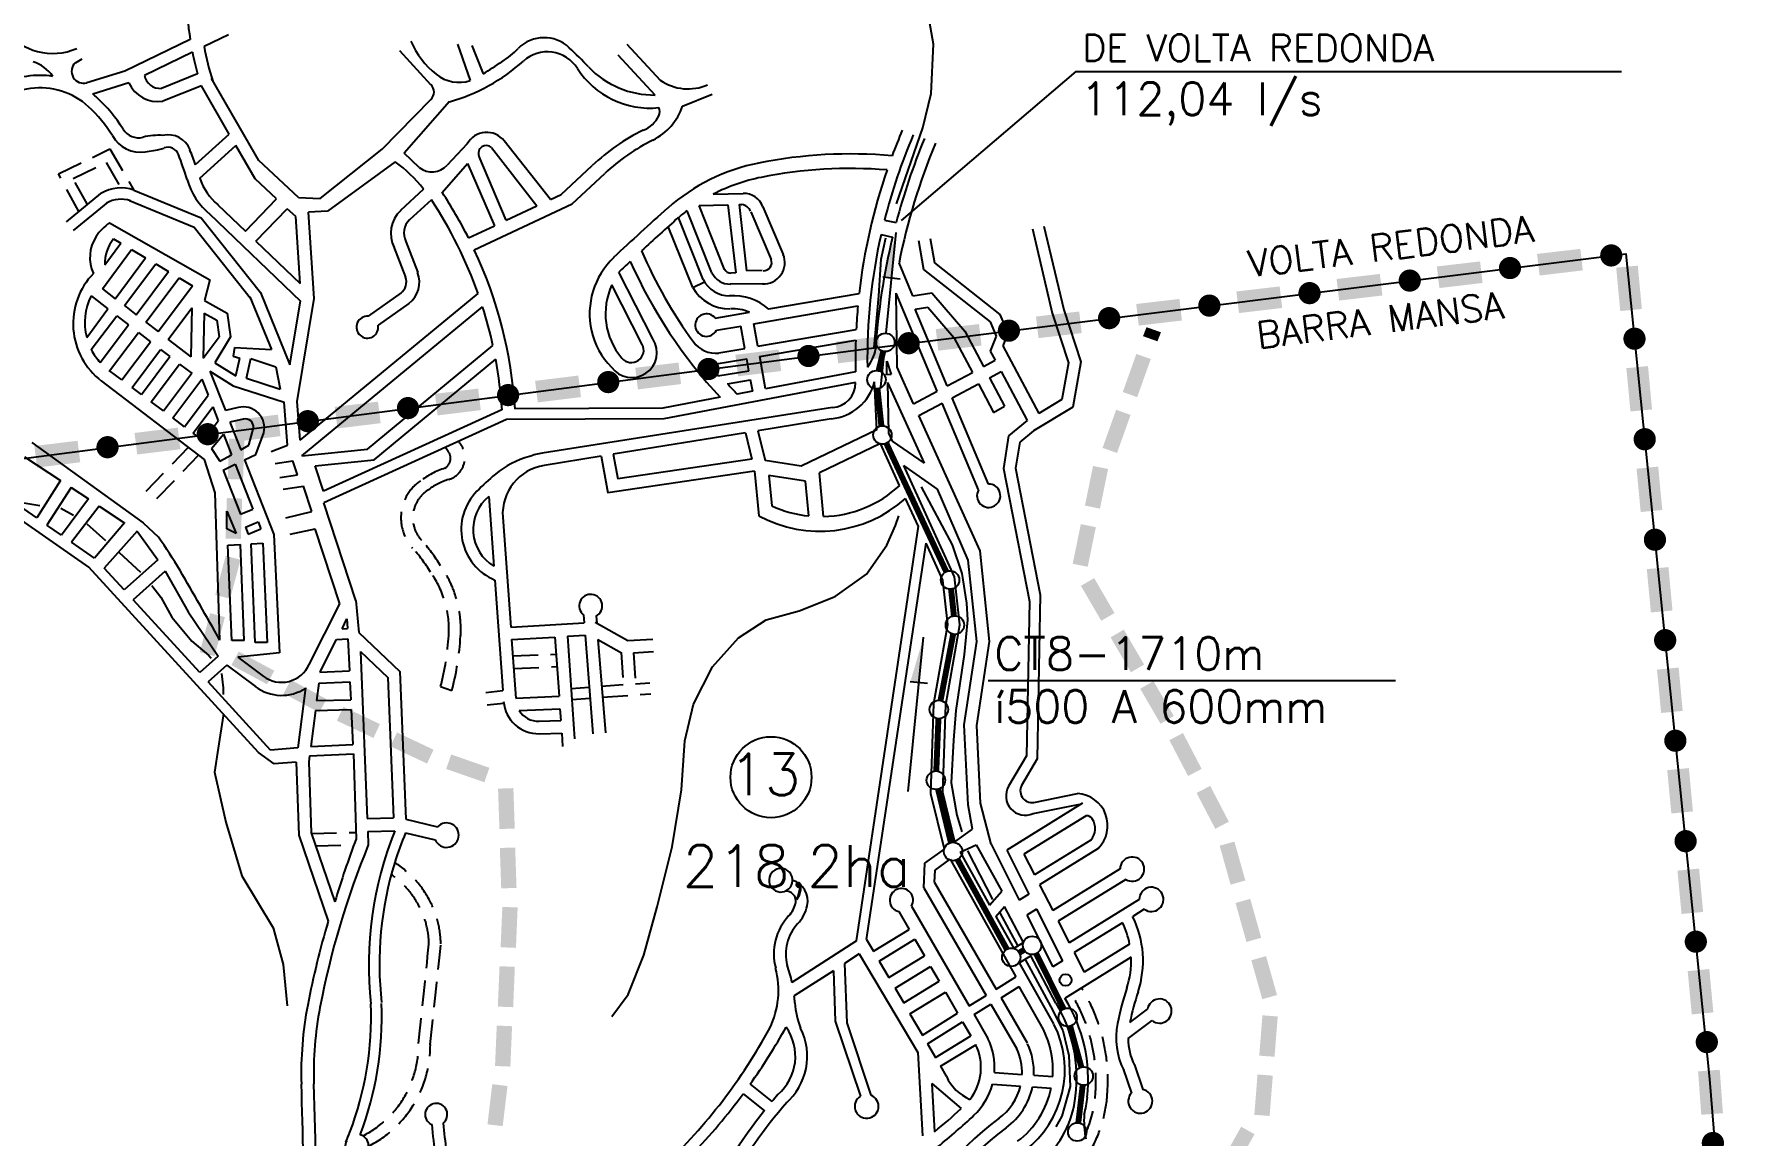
# Model space of a CAD drawing. Extents: x 578289 to 593263, y 7501070 to 7511782.
# Drawn here: x 589585 to 592453, y 7506081 to 7507936 of the extents above; entities that cross this region are included whole.
import ezdxf
from ezdxf.enums import TextEntityAlignment as Align

# ---------------------------------------------------------------- set-up
doc = ezdxf.new("R2010")
doc.units = 0
doc.header["$LTSCALE"] = 170
doc.header["$MEASUREMENT"] = 0
doc.linetypes.add('HIDDEN', pattern=[0.375, 0.25, -0.125])
for name, color, linetype in [('ESTACAO', 5, 'CONTINUOUS'), ('LIMITE', 5, 'CONTINUOUS'), ('LIMITE-BACIA', 3, 'CONTINUOUS'), ('LIMITE-PROJETO', 1, 'CONTINUOUS'), ('PROJECAO', 7, 'HIDDEN'), ('RIO', 4, 'CONTINUOUS'), ('RUA', 7, 'CONTINUOUS'), ('TEXTO', 5, 'CONTINUOUS'), ('TEXTO2', 5, 'CONTINUOUS')]:
    doc.layers.add(name, color=color, linetype=linetype)
doc.styles.get("Standard").update_dxf_attribs({"font": 'ROMANSBR.SHX'})

# ---------------------------------------------------------------- blocks, each defined once
blk = doc.blocks.new('C')
at = {"layer": 'LIMITE-BACIA'}
blk.add_solid([(-33.9, -12.9), (-34, 12.9), (34.2, -12.6), (34, 13.2)], dxfattribs=at)
blk = doc.blocks.new('1')
at = {"layer": 'LIMITE'}
blk.add_lwpolyline([(589277.8, 7507184), (590985.7, 7507406.2), (592264.3, 7507565.9), (592405.5, 7506176.8), (592416.6, 7506039.3)], dxfattribs=at)
blk = doc.blocks.new('R')
at = {"layer": 'LIMITE-PROJETO', "const_width": 18.7}
blk.add_lwpolyline([(-75.2, 0.3, 1), (-93.9, 0.4, 1)], format="xyb", close=True, dxfattribs=at)
at = {"layer": 'LIMITE-PROJETO'}
blk.add_solid([(36.9, 17.7), (36.6, -18.8), (-36.4, 18.3), (-36.6, -18.3)], dxfattribs=at)

msp = doc.modelspace()

# ---------------------------------------------------------------- linework, layer by layer
at = {"layer": 'ESTACAO'}
for p, q in [((591019.4, 7507432.3), (591036.4, 7507601.9)), ((591042.8, 7507523.5), (591014, 7507526.5)), ((591010.4, 7507342), (591016.3, 7507401.4)), ((591056.4, 7506661.1), (591082.4, 7506921)), ((591088.9, 7506842.6), (591060, 7506845.6))]:
    msp.add_line(p, q, dxfattribs=at)
at = {"layer": 'ESTACAO', "const_width": 10}
for points in [[(591014.4, 7507401.7), (591006.6, 7507369.1)], [(591004.7, 7507338.5), (591011.3, 7507276.5)], [(591019.6, 7507246.9), (591120.4, 7507031.1)], [(591128.6, 7507001.5), (591133.4, 7506956.5)], [(591132.1, 7506925.7), (591110.9, 7506814.3)], [(591107.3, 7506783.5), (591103.7, 7506695.5)], [(591106.7, 7506664.9), (591128.3, 7506575.1)], [(591139.5, 7506546.4), (591222.5, 7506395.6)], [(591243.5, 7506389.7), (591251.5, 7506394.3)], [(591271.9, 7506388.1), (591318.1, 7506294.9)], [(591329.1, 7506266), (591347.9, 7506197)], [(591350.2, 7506166.6), (591342.8, 7506103.4)]]:
    msp.add_lwpolyline(points, dxfattribs=at)
at = {"layer": 'ESTACAO'}
for centre in [(591018.1, 7507416.8), (591003, 7507354), (591013, 7507261), (591127, 7507017), (591135, 7506941), (591108, 7506799), (591103, 7506680), (591132, 7506560), (591265, 7506402), (591230, 7506382), (591325, 7506281), (591352, 7506182), (591341, 7506088)]:
    msp.add_circle(centre, 15.5, dxfattribs=at)
for points in [[(591014, 7507526.5), (591028.4, 7507525), (591036.4, 7507601.9)], [(591060, 7506845.6), (591074.5, 7506844.1), (591082.4, 7506921)]]:
    msp.add_solid(points, dxfattribs=at)
at = {"layer": 'LIMITE-BACIA'}
msp.add_solid([(591457.6, 7507442.5), (591481.9, 7507433.8), (591451.7, 7507427.3), (591476, 7507418.7)], dxfattribs=at)
at = {"layer": 'LIMITE-PROJETO', "const_width": 18.7}
msp.add_lwpolyline([(592240.8, 7507553.9, 1), (592239.1, 7507572.5, 1)], format="xyb", close=True, dxfattribs=at)
at = {"layer": 'LIMITE-PROJETO'}
msp.add_solid([(592291.5, 7507473.1), (592255.1, 7507469.6), (592284.6, 7507546), (592248.3, 7507542.6)], dxfattribs=at)
at = {"layer": 'PROJECAO'}
for p, q in [((589625.8, 7507700.4), (589712.7, 7507742.7)), ((589650.7, 7507692.7), (589706.1, 7507719.6)), ((589706.1, 7507719.6), (589730.9, 7507676.8)), ((589712.7, 7507742.7), (589752.8, 7507673.3)), ((589660.4, 7507637.1), (589625.8, 7507700.4)), ((589674.6, 7507648.9), (589650.7, 7507692.7)), ((589773.5, 7507166.3), (589844.7, 7507240.3)), ((589791.6, 7507154), (589861.9, 7507227.2)), ((590390.8, 7506889.1), (590463.8, 7506892.1)), ((590573.1, 7506895), (590576.5, 7506840.8)), ((590594.2, 7506894.4), (590597.5, 7506842.3)), ((590392.3, 7506868.1), (590465.2, 7506871.2)), ((590269.2, 7506837.7), (590288.2, 7506831.2)), ((590488.9, 7506834.6), (590519.5, 7506836.7)), ((590540.4, 7506838.2), (590576.5, 7506840.8)), ((590597.5, 7506842.3), (590621.6, 7506844)), ((590490.2, 7506816.1), (590521, 7506818.3)), ((590541.9, 7506819.8), (590623.1, 7506825.5)), ((590051.6, 7506590.5), (590126.8, 7506592)), ((590058.9, 7506569.8), (590123.3, 7506571.1))]:
    msp.add_line(p, q, dxfattribs=at)
for centre, radius, start, end in [((590266.1, 7507221.9), 19.9, 303.3155, 36.6006), ((590271.5, 7507223.2), 38.8, 287.1392, 44.0763), ((590316.8, 7507076.4), 134.8, 107.1392, 127.5303), ((590278.1, 7507121.5), 75.6, 124.1566, 222.2167), ((590316.8, 7507076.4), 114.8, 107.1392, 127.5303), ((590278.1, 7507121.5), 55.6, 124.1566, 222.2167), ((590030.7, 7506897), 258.5, 31.034, 42.2167), ((590030.7, 7506897), 278.5, 31.034, 42.2167), ((590117.7, 7506933.6), 185.6, 356.5373, 35.214), ((590117.7, 7506933.6), 165.6, 356.5373, 35.214), ((589838.5, 7506950.4), 445.2, 345.3273, 356.5373), ((589838.5, 7506950.4), 465.2, 345.1427, 356.5373), ((590100.6, 7506398.3), 149.8, 27.5785, 55.1494), ((590100.6, 7506398.3), 169.8, 27.5785, 57.4206), ((590106.2, 7506401.3), 143.5, 1.138, 27.5785), ((590106.2, 7506401.3), 163.5, 1.138, 27.5785), ((545318.9, 7511094.3), 45174.9, 353.82756, 354.04072), ((545318.9, 7511094.3), 45194.9, 353.82756, 354.04072), ((591095.9, 7506174.8), 276.6, 353.8272, 31.6202), ((591095.9, 7506174.8), 296.6, 353.8272, 31.6202), ((590061.4, 7506233.7), 170.6, 296.8112, 1.0941), ((590061.4, 7506233.7), 190.6, 297.0846, 1.0941), ((591165.8, 7506167.2), 206.4, 335.8627, 353.8272), ((591165.8, 7506167.2), 226.4, 329.3801, 353.8272)]:
    msp.add_arc(centre, radius, start, end, dxfattribs=at)
at = {"layer": 'RIO'}
for points in [[(591037, 7507650), (591081, 7507778), (591095, 7507836), (591099, 7507919), (591089, 7507976), (591078, 7508019)], [(590999, 7507408), (591007, 7507495), (591011, 7507557), (591019, 7507593)], [(589564.1, 7507147.5), (589594.6, 7507142.4)], [(591078.4, 7507174), (591130.5, 7507075.9), (591146.5, 7507027.8), (591154.5, 7506977.7), (591156.5, 7506949.7)], [(589629.7, 7507137.8), (589651.3, 7507126.1)], [(590557.8, 7506282.2), (590585.2, 7506319.4), (590611.6, 7506385.6), (590633.9, 7506467.1), (590659.3, 7506567.9), (590675, 7506663.6), (590680.5, 7506746.1), (590695.2, 7506808.2), (590727.2, 7506870.9), (590770.9, 7506919.8), (590817.2, 7506949.9), (590872.6, 7506965.2), (590933.5, 7506989.2), (590986.4, 7507026.9), (591020.4, 7507075.3), (591035.1, 7507108.4), (591040.7, 7507124.7)], [(589673.8, 7507111.5), (589689.7, 7507097.7), (589705.4, 7507083.7)], [(589728, 7507063.5), (589763.9, 7507030)], [(589783.3, 7507007.8), (589798.5, 7506988.3), (589816.8, 7506954.2), (589850.4, 7506914), (589878.9, 7506890.1), (589883.3, 7506885.3)], [(591156.5, 7506949.7), (591150.5, 7506891.6), (591136.5, 7506797.5), (591132.5, 7506747.4), (591128.5, 7506675.3), (591138.5, 7506621.2), (591146.5, 7506593.2)], [(589900.4, 7506859.8), (589903.3, 7506835.6), (589903.3, 7506824.1)], [(589903.3, 7506790), (589903.3, 7506788.3), (589894.7, 7506733.8), (589888.6, 7506693.6), (589907.5, 7506609.6), (589934.5, 7506519), (589987.4, 7506431.5), (590004.2, 7506369.9), (590010.8, 7506300.1)], [(591156.5, 7506561.2), (591198.6, 7506479.1)], [(591210.7, 7506457), (591241.1, 7506400.9)], [(591253.2, 7506378.5), (591262.8, 7506360.9), (591296.8, 7506298.8), (591316.9, 7506258.8), (591326.9, 7506216.7), (591328.9, 7506164.6), (591314.9, 7506114.6), (591304.8, 7506096.5)]]:
    msp.add_lwpolyline(points, dxfattribs=at)
at = {"layer": 'RUA', "linetype": 'CONTINUOUS'}
for p, q in [((589847.7, 7507926.8), (589737.7, 7507873.5)), ((589912.2, 7507934.7), (589871.1, 7507914.8)), ((589654.4, 7507887.5), (589666.1, 7507894.3)), ((589851.5, 7507905.3), (589770.8, 7507866.2)), ((590253.1, 7507850.6), (590200.8, 7507907.8)), ((590297.9, 7507919), (590319.1, 7507857.4)), ((590321.6, 7507916.6), (590340.8, 7507868.6)), ((590630.4, 7507833.2), (590568.1, 7507900.4)), ((590583, 7507919), (590639.1, 7507858.1)), ((589737.7, 7507873.5), (589674, 7507853.9)), ((589860.2, 7507868.8), (589799.3, 7507844.4)), ((589744.3, 7507853.5), (589683.9, 7507834.9)), ((589866.6, 7507848.7), (589801.4, 7507822.7)), ((589913.5, 7507767.5), (589866.6, 7507848.7)), ((589963.3, 7507723.1), (589883.8, 7507860.8)), ((590676.4, 7507814.5), (590726.2, 7507834.4)), ((590170.9, 7507742.3), (590253.1, 7507825.7)), ((590284.2, 7507822), (590207.8, 7507735.4)), ((589856.5, 7507716), (589913.5, 7507767.5)), ((589863.7, 7507693.5), (589924.5, 7507748.4)), ((589956.9, 7507692.3), (589924.5, 7507748.4)), ((590314.1, 7507751.1), (590280.5, 7507715)), ((590454.2, 7507657.5), (590376.4, 7507756)), ((589771.9, 7507737.6), (589792.8, 7507740.9)), ((589792.8, 7507740.9), (589803.8, 7507744)), ((590030, 7507660.9), (589963.3, 7507723.1)), ((590066.3, 7507659), (590170.9, 7507742.3)), ((590192.9, 7507720.9), (590078.8, 7507637.8)), ((590233.2, 7507711.2), (590207.8, 7507735.4)), ((590379.4, 7507622.4), (590334, 7507729.9)), ((590355.2, 7507744.8), (590431.1, 7507646.6)), ((589993.1, 7507658.5), (589956.9, 7507692.3)), ((590271.7, 7507669.4), (590314.3, 7507718.2)), ((590314.3, 7507718.2), (590360.1, 7507613.3)), ((590472.3, 7507666), (590524.6, 7507714.7)), ((590490.9, 7507650.3), (590545.7, 7507701.3)), ((589639.3, 7507619.6), (589697.2, 7507667.7)), ((589753, 7507673.3), (589866.1, 7507626.5)), ((590240.7, 7507674.8), (590202, 7507639)), ((590454.2, 7507657.5), (590472.3, 7507666)), ((590728.3, 7507666.4), (590778.7, 7507667.6)), ((589651.4, 7507604.9), (589709.4, 7507653.1)), ((589745.8, 7507655.7), (589854.3, 7507610.9)), ((589880, 7507633.1), (590033.5, 7507486.3)), ((589894.5, 7507648.2), (589940.8, 7507604)), ((589940.8, 7507604), (589993.1, 7507658.5)), ((589958.4, 7507587.2), (590010.9, 7507641.9)), ((590025.3, 7507628.5), (590010.9, 7507641.9)), ((590030, 7507660.9), (590066.3, 7507659)), ((590078.8, 7507637.8), (590046.8, 7507636)), ((590056.5, 7507490.6), (590046.8, 7507636)), ((590253.7, 7507656.9), (590217, 7507622.9)), ((590325.9, 7507572.8), (590490.9, 7507650.3)), ((590379.4, 7507622.4), (590431.1, 7507646.6)), ((590726, 7507534), (590684.1, 7507638.5)), ((590704.3, 7507647.1), (590752.9, 7507648.3)), ((590747.4, 7507539.8), (590704.3, 7507647.1)), ((590752.9, 7507648.3), (590766.3, 7507533.7)), ((590772.1, 7507648.8), (590776.6, 7507648.9)), ((590772.1, 7507648.8), (590784.2, 7507537.2)), ((590791.4, 7507636.6), (590825.7, 7507556.3)), ((590811.7, 7507645.2), (590845.9, 7507564.9)), ((589712.1, 7507617.9), (589880.8, 7507522.1)), ((589854.3, 7507610.9), (589951.1, 7507489)), ((589866.1, 7507626.5), (589966, 7507500.9)), ((590032.8, 7507516.1), (590025.3, 7507628.5)), ((590316.3, 7507592.7), (590360.1, 7507613.3)), ((590693.6, 7507509.1), (590652.4, 7507611.7)), ((590711.2, 7507522.8), (590669.5, 7507626.8)), ((591016.6, 7507622.8), (591036.2, 7507618.4)), ((591265.4, 7507608), (591299, 7507466.1)), ((591284.8, 7507612.6), (591318.3, 7507471.6)), ((589703.8, 7507547.4), (589730.7, 7507583.9)), ((589718.4, 7507591.2), (589730.7, 7507583.9)), ((589958.4, 7507587.2), (590032.8, 7507516.1)), ((590190.2, 7507579), (590210.1, 7507526.7)), ((590210.8, 7507586.8), (590230.7, 7507534.5)), ((591010.8, 7507598.4), (591030, 7507594)), ((591073.6, 7507588.1), (591082.3, 7507539.5)), ((591093.3, 7507591.6), (591100.7, 7507550.5)), ((589700, 7507507.2), (589748.7, 7507573.2)), ((589721.7, 7507490.4), (589772.4, 7507559.1)), ((589737, 7507478.7), (589789.7, 7507548.9)), ((589748.7, 7507573.2), (589772.4, 7507559.1)), ((589789.7, 7507548.9), (589811.3, 7507536)), ((591064.3, 7507495), (591041, 7507550.7)), ((591100.7, 7507550.5), (591210.8, 7507463.7)), ((589756.8, 7507463.4), (589811.3, 7507536)), ((589773.3, 7507450.7), (589829.4, 7507525.3)), ((589829.4, 7507525.3), (589851.7, 7507512)), ((589880.8, 7507522.1), (589871.7, 7507487.2)), ((590626.6, 7507422.6), (590569.3, 7507534.8)), ((590693.6, 7507509.1), (590713.6, 7507518.5)), ((590766.3, 7507533.7), (590758, 7507533.6)), ((590810.7, 7507537.6), (590784.2, 7507537.2)), ((591082.3, 7507539.5), (591194.4, 7507451.2)), ((589680.9, 7507495), (589709.1, 7507473.3)), ((589700, 7507507.2), (589721.7, 7507490.4)), ((589793.8, 7507435), (589851.7, 7507512)), ((589948.4, 7507493.7), (589984.7, 7507404.7)), ((589966, 7507500.9), (590015.6, 7507379.1)), ((590027.7, 7507317.6), (590056.5, 7507490.6)), ((590033, 7507252.1), (590332.4, 7507499.1)), ((590203, 7507500.2), (590147.4, 7507460.8)), ((590608.8, 7507413.5), (590557.6, 7507513.8)), ((590811, 7507515.6), (590757, 7507514.9)), ((590821.6, 7507473.1), (590973.8, 7507499.2)), ((591037.6, 7507375.3), (591036.2, 7507499.9)), ((591105.3, 7507334.7), (591036.2, 7507499.9)), ((591064.3, 7507495), (591096.3, 7507500.1)), ((591096.3, 7507500.1), (591151.7, 7507435.6)), ((589673.5, 7507425.2), (589709.1, 7507473.3)), ((589681.3, 7507404.7), (589724.2, 7507461.7)), ((589724.2, 7507461.7), (589744, 7507446.4)), ((589737, 7507478.7), (589756.8, 7507463.4)), ((589810.7, 7507421.9), (589850.6, 7507475)), ((589850.6, 7507475), (589848.8, 7507392.7)), ((589871.1, 7507466), (589869.5, 7507390.3)), ((589871.1, 7507466), (589892.4, 7507454.1)), ((589871.7, 7507487.2), (589909.7, 7507465.9)), ((589909.7, 7507465.9), (589915.8, 7507426.4)), ((590015.6, 7507379.1), (590033.5, 7507486.3)), ((590035.6, 7507225.7), (590339.9, 7507476.8)), ((590215.7, 7507482.3), (590164.1, 7507445.7)), ((590731.6, 7507457.6), (590789.4, 7507467.5)), ((590796.4, 7507448.2), (590971.7, 7507478.3)), ((591068.4, 7507472.6), (591089.5, 7507476)), ((591122.3, 7507343.8), (591068.4, 7507472.6)), ((591089.5, 7507476), (591133.4, 7507425.1)), ((591210.8, 7507463.7), (591224, 7507432.4)), ((591299, 7507466.1), (591326.4, 7507382.7)), ((591318.3, 7507471.6), (591347, 7507384.2)), ((589696.3, 7507383), (589744, 7507446.4)), ((589712, 7507369.1), (589760.6, 7507433.7)), ((589760.6, 7507433.7), (589781, 7507418)), ((589773.3, 7507450.7), (589793.8, 7507435)), ((589892.4, 7507454.1), (589896.6, 7507426.4)), ((590733.6, 7507437.4), (590774.7, 7507444.4)), ((590781.6, 7507406.5), (590774.7, 7507444.4)), ((590803.3, 7507410.3), (590796.4, 7507448.2)), ((590803.3, 7507410.3), (590968.9, 7507438.7)), ((591151.7, 7507435.6), (591183.2, 7507376.3)), ((591194.4, 7507451.2), (591204.4, 7507427.5)), ((591224, 7507432.4), (591215.9, 7507411.2)), ((589732.7, 7507353.6), (589781, 7507418)), ((589749.8, 7507340.9), (589797.9, 7507404.9)), ((589797.9, 7507404.9), (589813.6, 7507392.9)), ((589810.7, 7507421.9), (589848.8, 7507392.7)), ((589869.5, 7507390.3), (589896.6, 7507426.4)), ((589915.8, 7507426.4), (589889.3, 7507382.7)), ((589922.1, 7507408.5), (589920, 7507393.9)), ((589922.1, 7507408.5), (589984.7, 7507404.7)), ((590146.2, 7507237.4), (590357.4, 7507411.6)), ((590737.5, 7507399), (590781.6, 7507406.5)), ((590806.4, 7507393), (590968.1, 7507420.8)), ((591133.4, 7507425.1), (591164.5, 7507366.4)), ((591204.4, 7507427.5), (591194.6, 7507402.1)), ((591215.9, 7507411.2), (591276.4, 7507297.1)), ((589765.6, 7507329), (589813.6, 7507392.9)), ((589782.1, 7507316.7), (589829.9, 7507380.4)), ((589829.9, 7507380.4), (589850.8, 7507364.3)), ((589889.3, 7507382.7), (589924.7, 7507360.4)), ((589920, 7507393.9), (589931.3, 7507390.3)), ((589924.7, 7507360.4), (589931.3, 7507390.3)), ((589942.5, 7507356.8), (589949.7, 7507389.6)), ((589949.7, 7507389.6), (589992, 7507375.8)), ((589992, 7507375.8), (589999.4, 7507338.3)), ((590157.2, 7507219.4), (590362.1, 7507388.4)), ((590730, 7507380.1), (590784.7, 7507389.3)), ((590788.4, 7507369.2), (590784.7, 7507389.3)), ((590816.3, 7507338.8), (590806.4, 7507393)), ((591020.5, 7507362.5), (591020.7, 7507385.3)), ((591020.7, 7507385.3), (591028, 7507362.9)), ((591065.5, 7507313.5), (591037.6, 7507375.3)), ((591183.2, 7507376.3), (591202.7, 7507386.8)), ((591194.6, 7507402.1), (591202.7, 7507386.8)), ((591326.4, 7507382.7), (591315.2, 7507320.5)), ((591347, 7507384.2), (591333.3, 7507308.1)), ((589871.7, 7507219.8), (589698.4, 7507351.9)), ((589732.7, 7507353.6), (589711.5, 7507369.4)), ((589802.6, 7507301.4), (589850.2, 7507364.7)), ((589818.4, 7507289.7), (589867.5, 7507355)), ((589867.5, 7507355), (589878.2, 7507327.8)), ((589880.8, 7507368.7), (589907, 7507302)), ((589880.8, 7507368.7), (589920.1, 7507343.9)), ((589942.5, 7507356.8), (589999.4, 7507338.3)), ((590967.8, 7507349.1), (590645.3, 7507288.2)), ((590736, 7507360.5), (590788.4, 7507369.2)), ((590752.5, 7507347), (590791.2, 7507353.7)), ((590794.7, 7507334.2), (590791.2, 7507353.7)), ((590967.9, 7507367.5), (590816.3, 7507338.8)), ((591003.7, 7507269.9), (590999.9, 7507350.5)), ((591028, 7507362.9), (591020.5, 7507362.5)), ((591023.8, 7507264.1), (591022.4, 7507349.5)), ((591083.6, 7507213.6), (591022.4, 7507349.5)), ((591122.3, 7507343.8), (591164.5, 7507366.4)), ((591130.7, 7507323.8), (591174.6, 7507347.3)), ((591174.6, 7507347.3), (591200.2, 7507299.1)), ((591193.3, 7507357.3), (591212.8, 7507367.7)), ((591193.3, 7507357.3), (591218.6, 7507309.6)), ((591212.8, 7507367.7), (591256.5, 7507285.3)), ((589765.6, 7507329), (589749.8, 7507340.9)), ((589838.3, 7507274.8), (589878.2, 7507327.8)), ((589920.1, 7507343.9), (590005.7, 7507316.1)), ((590033, 7507252.1), (590027.7, 7507317.6)), ((590740.1, 7507324.4), (590643.6, 7507306.2)), ((590794.6, 7507334.7), (590768.6, 7507329.8)), ((591065.5, 7507313.5), (591105.3, 7507334.7)), ((591191.5, 7507178.4), (591130.7, 7507323.8)), ((591315.2, 7507320.5), (591276.4, 7507297.1)), ((589802.6, 7507301.4), (589782.1, 7507316.7)), ((589838.3, 7507274.8), (589818.4, 7507289.7)), ((589852.5, 7507264.2), (589885.7, 7507308.5)), ((589885.7, 7507308.5), (589894.9, 7507285)), ((589928.3, 7507307.1), (589907, 7507302)), ((590011.6, 7507244.1), (590005.7, 7507316.1)), ((590372.6, 7507303.3), (590072, 7507166.7)), ((590643.6, 7507306.2), (590394.5, 7507305)), ((590928.9, 7507307.3), (590440.2, 7507230.5)), ((591074.5, 7507293.8), (591113.7, 7507314.7)), ((591177.6, 7507065.9), (591074.5, 7507293.8)), ((591174.8, 7507168.6), (591113.7, 7507314.7)), ((591200.2, 7507299.1), (591218.6, 7507309.6)), ((591333.3, 7507308.1), (591267.1, 7507268.1)), ((589869.7, 7507251.4), (589852.5, 7507264.2)), ((589869.7, 7507251.4), (589894.9, 7507285)), ((589883.5, 7507238.2), (589903.8, 7507262.5)), ((589903.8, 7507262.5), (589917.4, 7507227.7)), ((589936.8, 7507287.8), (589914.7, 7507282.5)), ((589914.7, 7507282.5), (589932.8, 7507236.2)), ((589946.2, 7507243.6), (589954.4, 7507272.9)), ((589958, 7507228.4), (589971.7, 7507264.5)), ((590380.1, 7507286.9), (590072.5, 7507147.1)), ((590645.3, 7507288.2), (590380.1, 7507286.9)), ((590782.7, 7507264.8), (590560, 7507228.7)), ((590782.7, 7507264.8), (590793.2, 7507220.5)), ((590926.7, 7507288.2), (590803.5, 7507268.2)), ((590803.5, 7507268.2), (590815.4, 7507218)), ((591003.7, 7507269.9), (590876.1, 7507208.3)), ((591030, 7507250.5), (591023.8, 7507264.1)), ((591256.5, 7507285.3), (591225.5, 7507259.6)), ((591267.1, 7507268.1), (591244.1, 7507249)), ((589581.3, 7507248.6), (589768.3, 7507113.4)), ((589883.5, 7507238.2), (589897.4, 7507216.7)), ((589932.8, 7507236.2), (589946.2, 7507243.6)), ((589984, 7507233.4), (590011.6, 7507244.1)), ((590035.6, 7507225.7), (590146.2, 7507237.4)), ((591009.7, 7507246.9), (590907, 7507197.3)), ((591042, 7507176.1), (591009.7, 7507246.9)), ((591083.6, 7507213.6), (591030, 7507250.5)), ((591225.5, 7507259.6), (591216.8, 7507204.8)), ((591244.1, 7507249), (591237.1, 7507205.2)), ((589569, 7507224.1), (589629.4, 7507184.4)), ((589890, 7507163.5), (589871.7, 7507219.8)), ((589897.4, 7507216.7), (589917.4, 7507227.7)), ((589903.4, 7507201.7), (589923.7, 7507211.7)), ((589923.7, 7507211.7), (589953.4, 7507136.1)), ((589939.4, 7507219.4), (589958, 7507228.4)), ((589939.4, 7507219.4), (589988.8, 7507093.6)), ((589990.6, 7507212.9), (590020.3, 7507217.6)), ((590028.2, 7507193.8), (590020.3, 7507217.6)), ((590058.1, 7507209), (590157.2, 7507219.4)), ((590072, 7507166.7), (590058.1, 7507209)), ((590539.3, 7507225.3), (590443.6, 7507209.8)), ((590539.3, 7507225.3), (590550.8, 7507163.5)), ((590560, 7507228.7), (590567.8, 7507187.2)), ((590793.2, 7507220.5), (590567.8, 7507187.2)), ((590876.1, 7507208.3), (590815.4, 7507218)), ((591106, 7507170), (591048.8, 7507209.4)), ((591134.2, 7507022.4), (591048.8, 7507209.4)), ((591216.8, 7507204.8), (591260.4, 7506980.8)), ((591237.1, 7507205.2), (591278.6, 7506991.9)), ((589677, 7507038.6), (589472.8, 7507180.6)), ((589629.4, 7507184.4), (589589.3, 7507121.5)), ((589903.4, 7507201.7), (589932.6, 7507127.5)), ((589998.8, 7507189.2), (590028.2, 7507193.8)), ((590004.5, 7507169.6), (590038.5, 7507174.9)), ((590052.6, 7507132.1), (590038.5, 7507174.9)), ((590797.6, 7507199.9), (590550.8, 7507163.5)), ((590797.6, 7507199.9), (590805, 7507125)), ((590883.5, 7507183.3), (590821.8, 7507193.1)), ((590821.8, 7507193.1), (590826.9, 7507141.9)), ((590889.2, 7507124.7), (590883.5, 7507183.3)), ((590914.1, 7507123.8), (590907, 7507197.3)), ((589589.3, 7507121.5), (589529.6, 7507163)), ((589647.4, 7507172.4), (589606.5, 7507109.5)), ((589676.3, 7507153.5), (589631, 7507092.5)), ((589647.4, 7507172.4), (589676.3, 7507153.5)), ((589897.6, 7506915.9), (589890, 7507163.5)), ((590126.8, 7506982.4), (590072.5, 7507147.1)), ((590350.3, 7507157.5), (590358.8, 7507040.2)), ((591073.6, 7507106.8), (591052, 7507154.2)), ((591157.1, 7507050.5), (591106, 7507170)), ((589694.6, 7507141.4), (589647.9, 7507080.7)), ((589694.6, 7507141.4), (589736.2, 7507114)), ((589909.5, 7507132.7), (589925.1, 7507095.1)), ((589909.5, 7507103.3), (589909.5, 7507132.7)), ((589932.6, 7507127.5), (589953.4, 7507136.1)), ((590008.6, 7507121.3), (590052.6, 7507132.1)), ((590373.9, 7507122.7), (590387.3, 7506937.6)), ((589631, 7507092.5), (589606.5, 7507109.5)), ((589737.7, 7507114), (589686.9, 7507053.7)), ((589758.4, 7507099.2), (589703.1, 7507036.7)), ((589758.4, 7507099.2), (589793.5, 7507051)), ((589768.3, 7507113.4), (589794.2, 7507089.1)), ((589925.1, 7507095.1), (589909.5, 7507103.3)), ((589941, 7507105.9), (589961.9, 7507114.6)), ((589941, 7507105.9), (589945.6, 7507094.3)), ((589945.6, 7507094.3), (589966.4, 7507103)), ((589961.9, 7507114.6), (589966.4, 7507103)), ((589988.8, 7507093.6), (589997.9, 7506894.6)), ((590016, 7507094.3), (590058.2, 7507102.8)), ((590099.8, 7506976.6), (590058.2, 7507102.8)), ((590969.2, 7506409.5), (591073.8, 7507107.5)), ((589686.9, 7507053.7), (589647.9, 7507080.7)), ((589911.1, 7507075.4), (589932.3, 7507076.6)), ((589917.6, 7506915), (589911.1, 7507075.4)), ((589938.8, 7506915), (589932.3, 7507076.6)), ((589950.4, 7507077.6), (589970.1, 7507078.7)), ((589957.1, 7506911.8), (589950.4, 7507077.6)), ((589970.1, 7507078.7), (589977.5, 7506911.8)), ((590986.4, 7506412), (591086.4, 7507079)), ((591114.7, 7507016.9), (591086.4, 7507079)), ((591193.2, 7506913.2), (591177.6, 7507065.9)), ((589962.6, 7506726.5), (589677, 7507038.6)), ((589736.6, 7507000.2), (589703.1, 7507036.7)), ((589793.5, 7507051), (589736.6, 7507000.2)), ((589805.5, 7507031.7), (589751.7, 7506983.7)), ((589805.5, 7507031.7), (589844.2, 7506963.2)), ((591172, 7506913.6), (591157.1, 7507050.5)), ((590360.5, 7507016.9), (590374, 7506830.8)), ((591123.4, 7506942.3), (591114.7, 7507016.9)), ((591143.6, 7506941.7), (591134.2, 7507022.4)), ((589863.9, 7506861), (589751.7, 7506983.7)), ((590048.1, 7506874.8), (590099.8, 7506976.6)), ((590126.8, 7506982.4), (590131.4, 7506928.4)), ((591260.4, 7506980.8), (591255.4, 7506720.8)), ((591278.6, 7506991.9), (591273.3, 7506715.7)), ((589844.2, 7506963.2), (589894.9, 7506888.7)), ((590103.3, 7506934.9), (590111.7, 7506951.5)), ((590111.7, 7506951.5), (590112.4, 7506935.3)), ((590387.3, 7506937.6), (590510.9, 7506944.9)), ((590509.8, 7506958.3), (590510.9, 7506944.9)), ((590529.5, 7506946), (590584.3, 7506914.9)), ((590531, 7506956.1), (590532, 7506944.6)), ((590067.7, 7506864.9), (590094.2, 7506917)), ((590094.2, 7506917), (590113.3, 7506917.9)), ((590103.3, 7506934.9), (590112.4, 7506935.3)), ((590113.3, 7506917.9), (590115.8, 7506863.8)), ((590131.4, 7506928.4), (590200.8, 7506862.8)), ((590388.8, 7506916.7), (590461.7, 7506921)), ((590388.8, 7506916.7), (590396, 7506818.2)), ((590461.7, 7506921), (590468.8, 7506821.3)), ((590482.7, 7506922.2), (590512.5, 7506924)), ((590482.7, 7506922.2), (590494.9, 7506749.4)), ((590512.5, 7506924), (590525.8, 7506758.1)), ((590534.2, 7506916.7), (590573.9, 7506894.1)), ((590534.2, 7506916.7), (590546.7, 7506759.8)), ((590584.3, 7506914.9), (590626.6, 7506917.4)), ((591099.8, 7506809.1), (591123.4, 7506942.3)), ((591119.7, 7506807), (591143.6, 7506941.7)), ((589894.9, 7506888.7), (589863.9, 7506861)), ((589938.8, 7506915), (589917.6, 7506915)), ((589997.9, 7506894.6), (589928, 7506887)), ((589977.5, 7506911.8), (589957.1, 7506911.8)), ((590134.2, 7506896.7), (590145.8, 7506615.8)), ((590134.2, 7506896.7), (590180.2, 7506853.1)), ((590594.2, 7506894.4), (590627.9, 7506896.4)), ((591150.8, 7506773), (591172, 7506913.6)), ((591171.9, 7506771.9), (591193.2, 7506913.2)), ((589909.5, 7506873.4), (589878.2, 7506845.4)), ((589909.5, 7506873.4), (589957.4, 7506837.5)), ((589928, 7506887), (589970.5, 7506855.1)), ((590066.1, 7506861.6), (590115.8, 7506863.8)), ((590200.8, 7506862.8), (590211, 7506614.2)), ((589983.2, 7506730.7), (589878.2, 7506845.4)), ((590042.1, 7506835.2), (590029.2, 7506734.4)), ((590064.3, 7506843.4), (590060.6, 7506814.2)), ((590064.3, 7506843.4), (590116.7, 7506845.8)), ((590116.7, 7506845.8), (590118.1, 7506815.4)), ((590180.2, 7506853.1), (590190, 7506616.8)), ((590345.2, 7506827.8), (590374, 7506830.8)), ((590060.6, 7506814.2), (590118.1, 7506815.4)), ((590347.4, 7506806.9), (590375.6, 7506809.8)), ((590396, 7506818.2), (590468.8, 7506821.3)), ((591094.8, 7506657.3), (591099.8, 7506809.1)), ((591114.9, 7506659.4), (591119.7, 7506807)), ((590058.4, 7506797.5), (590050.6, 7506736.6)), ((590058.4, 7506797.5), (590118.9, 7506798.8)), ((590118.9, 7506798.8), (590121.7, 7506740)), ((590401.6, 7506797.4), (590470.2, 7506800.3)), ((590434.9, 7506779.3), (590471.7, 7506780.3)), ((590470.2, 7506800.3), (590471.7, 7506780.3)), ((591157.1, 7506638.6), (591150.8, 7506773)), ((590435.5, 7506758.3), (590473.1, 7506759.3)), ((590473.1, 7506759.3), (590474.7, 7506736.9)), ((591177.9, 7506641.5), (591171.9, 7506771.9)), ((589989.3, 7506707.3), (589962.6, 7506726.5)), ((590029.2, 7506734.4), (589983.2, 7506730.7)), ((590048.6, 7506720.9), (590047.3, 7506710.8)), ((590048.6, 7506720.9), (590122.4, 7506724.4)), ((590050.6, 7506736.6), (590121.7, 7506740)), ((590122.4, 7506724.4), (590127.2, 7506581.5)), ((591255.4, 7506720.8), (591225.5, 7506669.8)), ((591273.3, 7506715.7), (591247.3, 7506671.2)), ((590026.3, 7506710.3), (589989.3, 7506707.3)), ((590026.3, 7506710.3), (590030.7, 7506587.5)), ((590047.3, 7506710.8), (590051.6, 7506591.4)), ((591135, 7506576.2), (591114.9, 7506659.4)), ((591117.4, 7506563.7), (591094.8, 7506657.3)), ((591164.6, 7506597.4), (591157.1, 7506638.6)), ((591196, 7506572.1), (591177.9, 7506641.5)), ((591350, 7506641.1), (591222.2, 7506562)), ((591266.6, 7506623.7), (591345.1, 7506639.9)), ((591268.1, 7506642.4), (591341.4, 7506657.5)), ((590145.8, 7506615.8), (590190, 7506616.8)), ((590211, 7506614.2), (590264.1, 7506601.5)), ((591356.1, 7506620.2), (591251.2, 7506555.3)), ((590030.7, 7506587.5), (590080.1, 7506442.8)), ((590051.6, 7506591.4), (590091.2, 7506475.5)), ((590146.7, 7506593.7), (590192, 7506594.7)), ((590146.7, 7506593.7), (590147.6, 7506571.2)), ((590210.2, 7506591.6), (590260.3, 7506579.5)), ((591135, 7506576.2), (591164.6, 7506597.4)), ((591196, 7506572.1), (591243.3, 7506478.1)), ((591363.9, 7506579.2), (591269, 7506520.5)), ((591084.6, 7506540.2), (591117.4, 7506563.7)), ((591101.6, 7506528.7), (591127.3, 7506547.1)), ((591127.3, 7506547.1), (591237.5, 7506348.9)), ((591143.7, 7506558.9), (591170.9, 7506571.5)), ((591143.7, 7506558.9), (591193.3, 7506469.6)), ((591170.9, 7506571.5), (591214.2, 7506493.5)), ((591222.2, 7506562), (591259.4, 7506488.1)), ((591251.2, 7506555.3), (591269, 7506520.5)), ((591376.2, 7506565.2), (591277.4, 7506504.1)), ((591082.7, 7506499), (591084.6, 7506540.2)), ((591100.6, 7506507.9), (591101.6, 7506528.7)), ((591413.1, 7506530.6), (591299.8, 7506460.5)), ((591082.7, 7506499), (591187.4, 7506317.7)), ((591100.6, 7506507.9), (591204.4, 7506328.3)), ((591193.3, 7506469.6), (591214.2, 7506493.5)), ((591259.4, 7506488.1), (591243.3, 7506478.1)), ((591277.4, 7506504.1), (591299.8, 7506460.5)), ((591422.9, 7506512.9), (591309, 7506442.5)), ((591040.5, 7506459), (591057.8, 7506429)), ((591061.9, 7506468), (591159.1, 7506300)), ((591203.8, 7506450.7), (591218.5, 7506467.5)), ((591250.8, 7506407), (591218.5, 7506467.5)), ((591272.2, 7506462.7), (591256.1, 7506452.7)), ((591272.2, 7506462.7), (591315.9, 7506375.9)), ((591445.4, 7506479.1), (591327.6, 7506406.2)), ((591453.9, 7506462.8), (591434.3, 7506450.7)), ((590997.8, 7506392.4), (591057.8, 7506429)), ((591203.8, 7506450.7), (591234, 7506396.5)), ((591256.1, 7506452.7), (591299.7, 7506365.9)), ((591309, 7506442.5), (591327.6, 7506406.2)), ((591417.2, 7506440.1), (591336, 7506389.8)), ((590969.2, 7506409.5), (590860.8, 7506339.6)), ((590986.4, 7506412), (590997.8, 7506392.4)), ((591007.6, 7506375.7), (591067.6, 7506412.2)), ((591067.6, 7506412.2), (591083.6, 7506384.6)), ((591250.8, 7506407), (591234, 7506396.5)), ((591429.1, 7506404.1), (591352.9, 7506356.9)), ((590974.1, 7506387.5), (590949.3, 7506371.5)), ((590949.3, 7506371.5), (590952.9, 7506271.6)), ((590974.1, 7506387.5), (591072.4, 7506221.8)), ((591007.6, 7506375.7), (591023.7, 7506348)), ((591023.7, 7506348), (591083.6, 7506384.6)), ((591262.8, 7506384.5), (591243.6, 7506372.6)), ((591301.4, 7506270.2), (591243.6, 7506372.6)), ((591305.2, 7506304.8), (591262.8, 7506384.5)), ((591315.9, 7506375.9), (591299.7, 7506365.9)), ((591431.7, 7506381.9), (591320.4, 7506313)), ((591336, 7506389.8), (591352.9, 7506356.9)), ((590930.7, 7506359.4), (590864.6, 7506316.9)), ((590930.7, 7506359.4), (590933.7, 7506274.3)), ((591034.4, 7506329.8), (591094.2, 7506366.3)), ((591094.2, 7506366.3), (591108.5, 7506341.5)), ((591204.4, 7506328.3), (591237.5, 7506348.9)), ((591034.4, 7506329.8), (591048.8, 7506305.1)), ((591048.8, 7506305.1), (591108.5, 7506341.5)), ((591059.4, 7506286.8), (591119.1, 7506323.2)), ((591119.1, 7506323.2), (591139.6, 7506287.8)), ((591159.1, 7506300), (591187.4, 7506317.7)), ((591212.7, 7506313.9), (591243.1, 7506332.8)), ((591212.7, 7506313.9), (591256.6, 7506238)), ((591284, 7506260.4), (591243.1, 7506332.8)), ((591059.4, 7506286.8), (591080.4, 7506250.9)), ((591080.4, 7506250.9), (591139.6, 7506287.8)), ((591167.4, 7506285.6), (591195.8, 7506303.3)), ((591167.4, 7506285.6), (591190.7, 7506245.4)), ((591195.8, 7506303.3), (591239.2, 7506228)), ((591429.7, 7506272.4), (591459.3, 7506294.5)), ((590933.7, 7506274.3), (590976.1, 7506148.1)), ((590952.9, 7506271.6), (590993.8, 7506149.7)), ((591088.7, 7506236.5), (591147.9, 7506273.4)), ((591147.9, 7506273.4), (591161.7, 7506249.7)), ((591426.6, 7506245.2), (591467.1, 7506275.3)), ((591088.7, 7506236.5), (591102.2, 7506213.4)), ((591102.2, 7506213.4), (591161.7, 7506249.7)), ((591110.9, 7506198.5), (591170.3, 7506234.7)), ((591170.3, 7506234.7), (591170.8, 7506233.9)), ((591072.4, 7506221.8), (591080.7, 7506081.3)), ((591437.2, 7506200.7), (591451.5, 7506159.5)), ((591110.9, 7506198.5), (591120.6, 7506181.8)), ((591201.6, 7506188), (591248.1, 7506184.9)), ((591268.1, 7506183.6), (591299.8, 7506181.5)), ((591418.3, 7506194.1), (591432.4, 7506153.5)), ((590778.7, 7506152.3), (590814.5, 7506123.8)), ((590790.4, 7506168.4), (590827.1, 7506139.2)), ((591096, 7506169.5), (591100.8, 7506088.2)), ((591096, 7506169.5), (591145.7, 7506127.6)), ((591198.2, 7506168.2), (591245.4, 7506165.1)), ((591265.6, 7506163.7), (591297, 7506161.6))]:
    msp.add_line(p, q, dxfattribs=at)
msp.add_circle((591321.4, 7506343.7), 10, dxfattribs=at)
for centre, radius, start, end in [((590362.2, 7508007.3), 520.8, 172.5053, 188.8938), ((589616.2, 7508004.5), 101.3, 217.5764, 293.537), ((590347.3, 7507976.7), 138.3, 202.3877, 231.7946), ((590443.6, 7507868.3), 61.4, 46.4534, 135.2063), ((590362.2, 7508007.3), 520.8, 191.2948, 195.426), ((590362.2, 7508007.3), 499.8, 190.668, 197.541), ((590278.6, 7508032.1), 171.1, 303.3343, 315.2063), ((590448.9, 7507845.8), 60, 32.3898, 132.0197), ((589856, 7507250.1), 914.3, 43.5851, 46.4534), ((589594.9, 7507724.3), 142, 81.1806, 117.0874), ((589564.3, 7507828.3), 63.7, 34.7222, 72.7609), ((589668.1, 7507873), 20, 133.3244, 287.092), ((589797.2, 7507871.2), 26.9, 190.8671, 274.5701), ((590300.6, 7507917.3), 62.7, 231.7946, 287.2559), ((590200.9, 7508121.1), 310.5, 285.5699, 312.0197), ((588991, 7509989.7), 2514.1, 302.4699, 303.3343), ((590621.1, 7507955), 143.8, 212.3898, 276.1887), ((590628.6, 7507985.5), 152.3, 223.5851, 270.661), ((589594.9, 7507724.3), 121, 47.5399, 147.6922), ((589594.9, 7507724.3), 142, 47.5399, 51.1868), ((589793.7, 7507876.6), 54.5, 205.0986, 278.1598), ((590240.5, 7507838.2), 17.7, 315.4118, 44.5882), ((590685.6, 7507925.2), 81.7, 235.3113, 293.9845), ((589520.6, 7507643.1), 231, 31.7859, 47.5399), ((589520.6, 7507643.1), 252, 31.7859, 47.5399), ((590582.7, 7507845.8), 98.8, 296.3945, 341.5497), ((590621.8, 7507805.2), 16.3, 335.1063, 24.8937), ((590593.7, 7507818.3), 47.3, 290.5325, 335.1063), ((589763.4, 7507789.4), 52.5, 207.9135, 279.3759), ((589761, 7507792.1), 30.8, 211.7859, 283.7428), ((589795.2, 7507652.5), 112.9, 86.6392, 103.7428), ((589810.3, 7507726.3), 39.9, 21.5467, 102.34), ((590346.9, 7507732.7), 37.6, 38.3258, 150.8159), ((590346.2, 7507735.1), 13.3, 47.4938, 202.9043), ((590771, 7507450.1), 361.6, 116.3945, 132.9599), ((590778.5, 7507451.3), 341.6, 116.3945, 132.9599), ((591944.9, 7507389.1), 957.3, 156.8175, 165.8717), ((591944.9, 7507389.1), 977.3, 156.8175, 159.5279), ((592127.2, 7507331.1), 1128.2, 157.6686, 165.2478), ((592127.2, 7507331.1), 1108.2, 157.6686, 168.571), ((589810.3, 7507726.3), 18.9, 21.5467, 109.9991), ((589352.2, 7507545.4), 511.3, 16.5281, 21.5467), ((589352.2, 7507545.4), 532.3, 18.6835, 21.5467), ((590043.7, 7507518.6), 251.4, 38.425, 53.5905), ((590959.5, 7506944.9), 789.1, 84.9232, 101.3153), ((589959.3, 7507725.5), 121.8, 196.5281, 230.0567), ((589959.3, 7507725.5), 100.8, 198.5591, 230.0567), ((590254.8, 7507738.9), 35.1, 231.995, 317.0267), ((590869.3, 7507395.9), 329.2, 101.3153, 131.4113), ((590869.3, 7507393.4), 307.2, 101.3153, 117.3148), ((590959.5, 7506942.4), 767.1, 85.4183, 101.3153), ((591944.9, 7507389.1), 977.3, 161.013, 173.5328), ((589731.4, 7507608.2), 68.6, 71.5756, 119.838), ((589650.3, 7507257.1), 745.8, 26.7469, 33.5657), ((590779.6, 7507633.4), 34.2, 20.1957, 91.4076), ((589731.4, 7507608.2), 49.6, 71.5756, 119.838), ((590237.5, 7507600.8), 52.1, 132.8066, 207.615), ((589650.3, 7507257.1), 723.8, 19.5339, 33.5276), ((592746.4, 7505267.6), 3167.1, 131.4113, 133.6428), ((590869.3, 7507393.4), 307.2, 127.0776, 130.5686), ((590773.2, 7507629.8), 19.4, 23.8815, 79.9337), ((589752.4, 7507554.7), 74.9, 122.5503, 147.4115), ((590237.5, 7507600.8), 30.1, 132.8066, 207.615), ((592746.4, 7505265.1), 3145.1, 131.3288, 132.8502), ((589744.6, 7507559.7), 65.7, 147.4115, 204.2131), ((589778, 7507547), 74.2, 143.4386, 179.7157), ((591944.9, 7507389.1), 957.3, 167.374, 180.829), ((592127.2, 7507331.1), 1128.2, 166.5228, 176.2372), ((589650.3, 7507257.1), 745.8, 3.6828, 25.0476), ((590650.9, 7507464.8), 130.8, 133.6428, 192.6188), ((592746.4, 7505265.1), 3145.1, 133.3217, 133.807), ((591348.5, 7507891.9), 832, 204.0241, 223.0044), ((591352.2, 7507894.4), 812, 203.4808, 215.951), ((590813.2, 7507551), 35.5, 266.3697, 23.0993), ((590813.2, 7507551), 13.5, 266.3697, 23.0993), ((589772, 7507448.4), 121.4, 135.9868, 232.669), ((590188.3, 7507518.4), 23.3, 307.2229, 20.8672), ((590188.3, 7507518.4), 45.3, 307.2229, 20.8672), ((590755.3, 7507544.3), 49, 205.9854, 270.6983), ((590756.6, 7507548.9), 34, 205.9854, 270.6983), ((590757.9, 7507545.6), 12, 208.7988, 270.6983), ((589770.2, 7507450.2), 99.9, 153.3791, 194.5176), ((590662.5, 7507465.1), 115.6, 155.0915, 220.3395), ((590755.3, 7507544.3), 71, 209.6996, 270.6983), ((590761.1, 7507402.4), 93, 49.4041, 93.2191), ((589650.3, 7507257.1), 723.8, 12.322, 17.6705), ((590716.8, 7507445.9), 18.9, 38.201, 333.0666), ((590761.1, 7507402.4), 71, 66.4548, 93.2191), ((591944.9, 7507389.1), 977.3, 174.7656, 177.0911), ((590146, 7507442.5), 18.4, 85.7714, 10.1207), ((590644.7, 7507463.4), 124.4, 192.6188, 225.1252), ((589770.2, 7507450.2), 99.9, 207.1233, 222.2886), ((590591.3, 7507399.7), 42.1, 215.3473, 32.9366), ((590590.3, 7507403.8), 20.9, 220.3395, 27.648), ((590732.3, 7507445), 46.3, 216.1612, 276.4168), ((591944.9, 7507389.1), 977.3, 178.1413, 181.2693), ((590935.5, 7507417.3), 67.1, 321.1827, 349.5448), ((589650.3, 7507257.1), 723.8, 3.6448, 10.4537), ((591312.6, 7507549.8), 606.8, 196.2396, 198.1743), ((591352.2, 7507894.4), 812, 222.3808, 224.0488), ((590919.3, 7507371), 83.1, 275.1137, 345.7011), ((590926.4, 7507348.6), 41.4, 273.4908, 0.6911), ((589937.3, 7507272.8), 35.4, 346.5222, 104.6072), ((589940.2, 7507273.9), 14.3, 355.7701, 102.1354), ((590357.1, 7507289.5), 93.4, 211.7255, 216.6006), ((590459.3, 7507076.5), 153.6, 105.3001, 129.5718), ((590456.9, 7507127.7), 83.2, 99.2166, 183.4266), ((590456.9, 7507127.7), 104.2, 99.2166, 111.498), ((590616.8, 7506885.8), 400.9, 129.5718, 135.6178), ((590909.1, 7507318.7), 195, 271.4758, 312.9929), ((591191.9, 7507158.8), 19.7, 150.1471, 91.2969), ((590396.1, 7507101.8), 92.1, 135.6178, 247.257), ((590396.1, 7507101.8), 72.1, 129.4601, 238.8479), ((590907.8, 7507315), 216, 241.5654, 311.8889), ((590909.1, 7507318.7), 195, 245.0801, 264.1419), ((589267.2, 7506707.1), 650.8, 30.0352, 35.9384), ((577626.3, 7499976.7), 14097.4, 29.48743, 30.0352), ((590522, 7506973.4), 19.4, 297.564, 230.9895), ((590001.4, 7506896.2), 51.4, 233.1484, 335.4339), ((590001.4, 7506896.2), 73.4, 331.8477, 335.4339), ((590001.4, 7506896.2), 73.4, 233.1484, 303.7224), ((590433.8, 7506816.8), 58.6, 184.154, 271.706), ((590433.8, 7506816.8), 37.6, 211.0314, 271.706), ((591253.5, 7506653.4), 32.4, 149.6399, 293.8566), ((591265.1, 7506662.2), 20, 146.099, 278.5831), ((591338.4, 7506603.7), 53.9, 314.4916, 86.7908), ((590279.3, 7506587.5), 20.6, 202.7962, 137.4499), ((591356.4, 7506608.3), 11.9, 34.0822, 91.2332), ((591342.1, 7506598.6), 29.2, 318.306, 34.0822), ((591684.5, 7505994.2), 1664.4, 159.3357, 163.1924), ((590745.2, 7506370.6), 596.9, 157.9394, 186.4447), ((590745.2, 7506370.6), 578.9, 157.5507, 162.8279), ((591485.9, 7506024.2), 1445.8, 157.767, 169.098), ((591433.5, 7506530.4), 20.4, 238.757, 179.3704), ((590745.2, 7506370.6), 578.9, 162.8279, 186.4447), ((590842, 7506511.7), 19.9, 289.7868, 288.8509), ((590851, 7506476.7), 16.4, 347.4724, 98.765), ((590851, 7506476.7), 36.4, 347.4724, 72.41), ((591045, 7506478.1), 19.7, 329.0188, 256.8751), ((591465.8, 7506479.4), 20.4, 234.2426, 180.6986), ((590822.9, 7506482.9), 45.1, 316.703, 347.4724), ((590822.9, 7506482.9), 65.1, 316.703, 347.4724), ((591485.9, 7506024.2), 1466.8, 163.4164, 169.098), ((590924, 7506387.7), 93.8, 136.703, 194.8264), ((590924, 7506387.7), 73.8, 136.703, 194.8264), ((591284.4, 7506376.1), 147.4, 10.9373, 25.7178), ((591284.4, 7506376.1), 167.4, 341.7973, 26.4416), ((591284.4, 7506376.1), 147.4, 341.7973, 2.2299), ((590693.3, 7506326.6), 144.8, 333.8851, 14.8264), ((590616.3, 7506287.2), 250.1, 12.113, 19.045), ((590616.3, 7506287.2), 250.1, 4.1284, 6.8159), ((591894.3, 7506175.6), 494.6, 161.7973, 168.9432), ((591894.3, 7506175.6), 474.6, 161.7973, 168.2304), ((590643.9, 7506186.4), 609.3, 169.098, 181.6957), ((590643.9, 7506186.4), 588.3, 169.098, 181.6957), ((589600.2, 7506283.4), 552.2, 339.2299, 2.0876), ((589600.2, 7506283.4), 570.2, 339.4466, 2.0876), ((591011.5, 7506315.7), 146.2, 184.1284, 201.2696), ((591094.4, 7506178.8), 245.7, 352.9365, 30.8696), ((591095.9, 7506174.8), 263.6, 353.8272, 31.6202), ((591479.5, 7506291.5), 20.4, 232.3439, 171.6161), ((590017.9, 7506698.3), 915.6, 313.2524, 331.6034), ((589949.3, 7506764.9), 1031.1, 324.6526, 330.9723), ((590781, 7506215.4), 85.5, 311.0072, 35.0916), ((590781, 7506215.4), 105.5, 311.0072, 26.6208), ((591149.1, 7506192.4), 171, 307.2844, 26.7348), ((591149.1, 7506192.4), 151, 355.8441, 26.7348), ((591530.9, 7506246.6), 124.4, 168.9432, 206.1138), ((591091.1, 7506196.8), 87.8, 322.0394, 26.0606), ((591091.1, 7506196.8), 110.8, 355.474, 26.0606), ((591152.8, 7506187.8), 95.3, 358.27, 24.9461), ((591152.8, 7506187.8), 115.3, 357.9089, 24.9461), ((591530.9, 7506246.6), 104.4, 180.7612, 206.1138), ((591190.9, 7506213.6), 77.1, 204.3745, 246.6848), ((582452.6, 7505906.4), 7586.8, 0.10717, 1.97797), ((582452.6, 7505906.4), 7607.8, 359.72757, 1.97797), ((589949.3, 7506764.9), 1031.1, 316.1181, 323.5493), ((591504, 7505571.7), 883.3, 139.0266, 140.0238), ((590986.5, 7506131), 20.1, 121.2077, 68.5621), ((591091.1, 7506196.8), 110.8, 313.2192, 345.0609), ((591152.8, 7506187.8), 95.3, 306.391, 346.2004), ((591152.8, 7506187.8), 115.3, 306.391, 347.9456), ((591149.1, 7506192.4), 151, 307.2844, 348.2308), ((591165.8, 7506167.2), 173.4, 311.8623, 353.8272), ((591165.8, 7506167.2), 193.4, 345.0282, 353.8272), ((591447.2, 7506139.7), 20.3, 136.9154, 77.7601), ((590261.9, 7506117.4), 18.7, 308.1033, 246.0154), ((591504, 7505571.7), 883.3, 141.3106, 150.6934), ((591504, 7505571.7), 863.3, 139.0266, 150.6934), ((590407.9, 7506923.8), 1085.5, 309.665, 312.8145), ((590407.9, 7506923.8), 1108.5, 309.0801, 313.2192), ((591506.9, 7506106.8), 154.6, 176.1311, 191.2401), ((589707.6, 7506242.7), 437.4, 336.8523, 339.2299), ((591272.4, 7506195.8), 1022.6, 185.3521, 191.4076), ((591291.1, 7506203), 1022.6, 185.6268, 190.9319), ((591506.6, 7505707.7), 501.1, 126.391, 159.0218), ((591506.6, 7505707.7), 481.1, 126.391, 159.0218), ((590128.4, 7506064.4), 19.7, 153.078, 73.187)]:
    msp.add_arc(centre, radius, start, end, dxfattribs=at)
at = {"layer": 'TEXTO'}
for p, q in [((591338.9, 7507872.9), (591044.8, 7507622.1)), ((591338.9, 7507872.9), (592257.3, 7507872.9)), ((591191.1, 7506847.6), (591877, 7506847.6))]:
    msp.add_line(p, q, dxfattribs=at)
at = {"layer": 'TEXTO2'}
msp.add_circle((590825.5, 7506684.9), 68.2, dxfattribs=at)

# ---------------------------------------------------------------- block references
at = {"layer": 'ESTACAO'}
msp.add_blockref('1', (0, 0), dxfattribs=at)
at = {"layer": 'LIMITE-PROJETO'}
for name, p, rotation in [('R', (591984.7, 7507531), 7.120324869943434), ('R', (592153.4, 7507552.1), 7.120324869943434), ('R', (591816, 7507509.9), 7.120324869943434), ('R', (591478.6, 7507467.8), 7.120324869943434), ('R', (591647.3, 7507488.9), 7.120324869943434), ('R', (591309.9, 7507446.7), 7.120324869943434), ('R', (591141.2, 7507425.6), 7.120324869943434), ('R', (592287.3, 7507338.9), 275.8054227813175), ('R', (590804, 7507382.6), 7.412229766015063), ('R', (590972.5, 7507404.5), 7.412229766015063), ('R', (590635.4, 7507360.6), 7.412229766015063), ('C', (591441.1, 7507361.2), 250.0884406419791), ('R', (590466.8, 7507338.7), 7.412229766015063), ('R', (590129.6, 7507294.8), 7.412229766015063), ('R', (590298.2, 7507316.8), 7.412229766015063), ('R', (589961.1, 7507272.9), 7.412229766015063), ('C', (591407.1, 7507267.2), 250.0884406419791), ('R', (589792.5, 7507251), 7.412229766015063), ('R', (592304.5, 7507169.7), 275.8054227813175), ('R', (589623.9, 7507229), 7.412229766015063), ('C', (589924.8, 7507220.5), 267.8896877391877), ('C', (591373.3, 7507173.1), 258.127417178351), ('C', (589921.1, 7507120.5), 267.8896877391877), ('C', (591352.7, 7507075.2), 258.127417178351), ('R', (592321.7, 7507000.6), 275.8054227813175), ('C', (589911.1, 7507021.6), 254.7981386330238), ('C', (591375.3, 7506984.2), 299.9224337148253), ('C', (589884.9, 7506925.1), 254.7981386330238), ('C', (591425.2, 7506897.5), 299.9224337148253), ('R', (592338.9, 7506831.5), 275.8054227813175), ('C', (589953.1, 7506868.9), 331.4845969912389), ('C', (590041, 7506821.2), 331.4845969912389), ('C', (591475.1, 7506810.9), 299.9224337148253), ('C', (590130.8, 7506777.2), 334.4574689598439), ('C', (590221, 7506734.1), 334.4574689598439), ('C', (591523.1, 7506723.2), 297.2762850016364), ('R', (592356.1, 7506662.3), 275.8054227813175), ('C', (590314.9, 7506699.8), 340.5203686855021), ('C', (590379.9, 7506632.3), 271.7111445326992), ('C', (591568.9, 7506634.3), 297.2762850016364), ('C', (591602.2, 7506540.5), 285.4509898653953), ('R', (592373.3, 7506493.2), 275.8054227813175), ('C', (590382.9, 7506532.4), 271.7111445326992), ('C', (590384.5, 7506432.4), 267.3183812350572), ('C', (591628.9, 7506444.1), 285.4509898653953), ('R', (592390.5, 7506324.1), 275.8054227813175), ('C', (591655.5, 7506347.7), 285.4724439928259), ('C', (590379.8, 7506332.5), 267.3183812350572), ('C', (590375.1, 7506232.6), 267.3183812350572), ('C', (591662.8, 7506249.5), 265.2447743076678), ('R', (592407.3, 7506154.9), 274.6385387074048), ('C', (591654.5, 7506149.9), 265.2447743076678), ('C', (590364.9, 7506133.2), 262.8963594828359), ('C', (591611.5, 7506060.9), 240.6179933068398), ('R', (592427.3, 7505986.4), 281.3172591979263)]:
    msp.add_blockref(name, p, dxfattribs=dict(at, rotation=rotation))

# ---------------------------------------------------------------- texts
at = {"layer": 'TEXTO'}
for s, height, p in [('DE VOLTA REDONDA', 45, (591349.2, 7507890.1)), ('112,04 l/s', 55, (591346.2, 7507799.4)), ('CT8-1710m', 55, (591201.1, 7506865.6)), ('%%237500 A 600mm', 55, (591201.1, 7506776.6))]:
    msp.add_text(s, height=height, dxfattribs=at).set_placement(p)
for s, p in [('VOLTA REDONDA', (591631.2, 7507526.5)), ('BARRA MANSA', (591646, 7507406))]:
    msp.add_text(s, height=45, rotation=7.1531, dxfattribs=at).set_placement(p)
at = {"layer": 'TEXTO2'}
msp.add_text('13', height=70, dxfattribs=at).set_placement((590815, 7506654.9), align=Align.CENTER)
msp.add_text('218,2ha', height=70, dxfattribs=at).set_placement((590676.6, 7506500.6))

doc.saveas('drawing.dxf')
